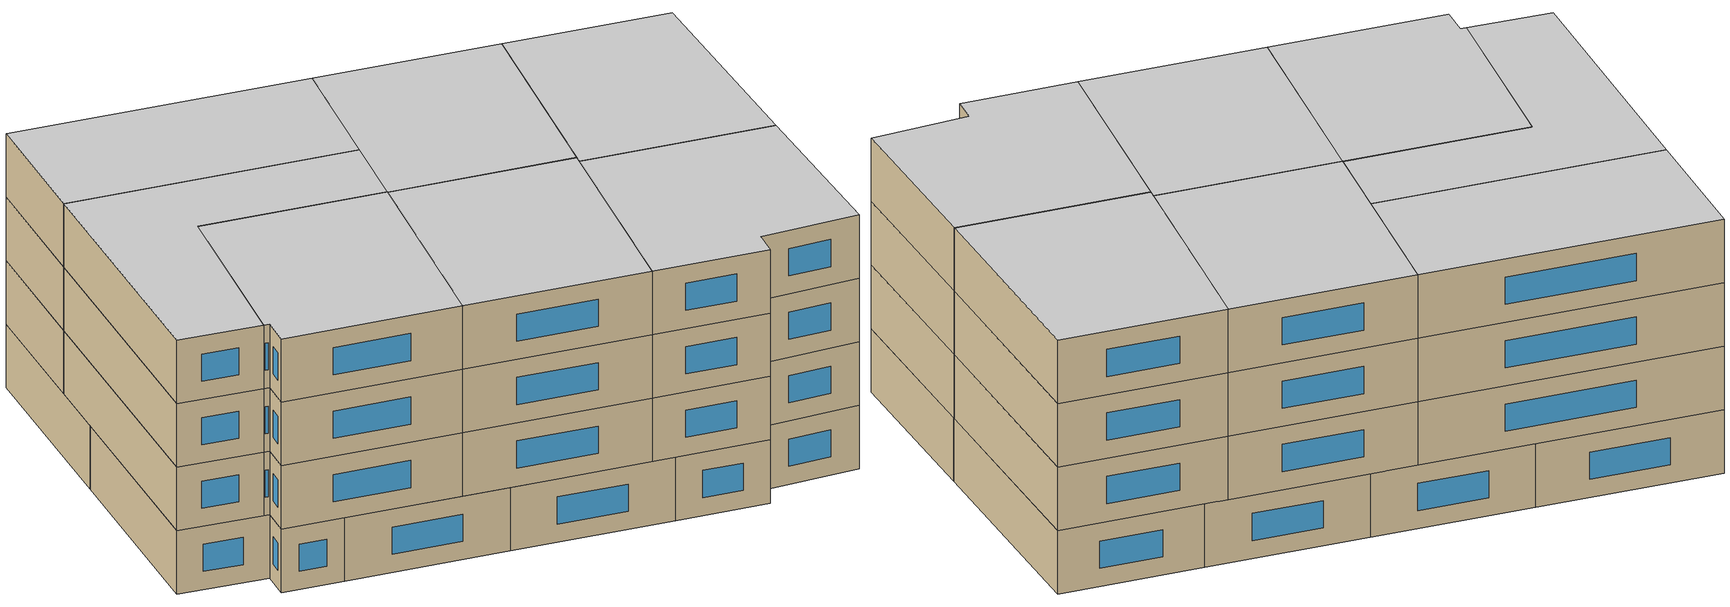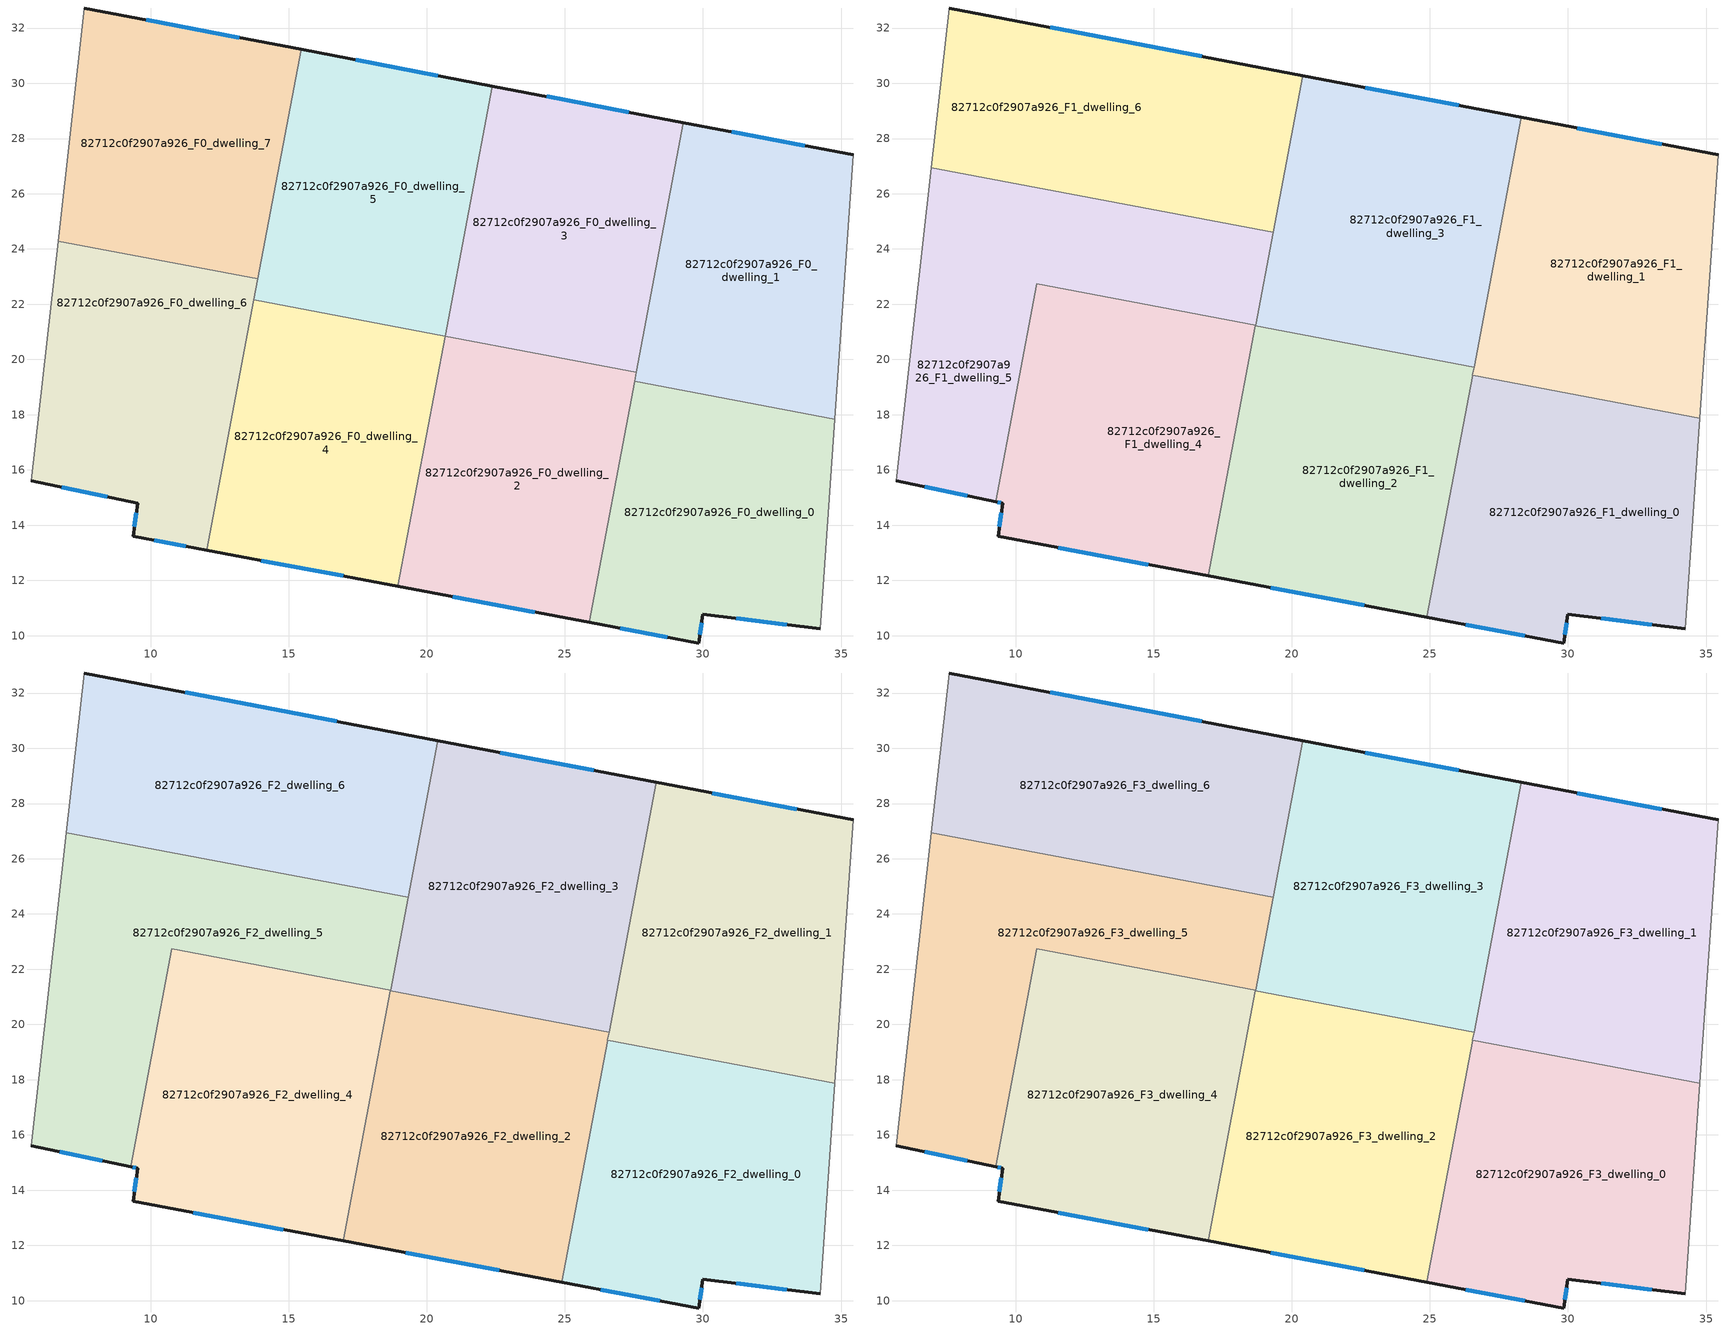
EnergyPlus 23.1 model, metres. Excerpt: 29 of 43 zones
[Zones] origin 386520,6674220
82712c0f2907a926_F0_dwelling_0
 floor ground (EU_floor_Construction): 34.78,17.83 34.25,10.25 29.99,10.77 29.84,9.73 25.88,10.48 27.53,19.2 z0
 wall outside (EU_wall_Construction): 25.88,10.48 29.84,9.73 29.99,10.77 34.25,10.25 z0:3
 wall to 82712c0f2907a926_F0_dwelling_1 (EU_wall_Construction): 34.78,17.83 27.53,19.2 z0:3
 wall adiabatic (EU_wall_Construction): 34.25,10.25 34.78,17.83 z0:3
 wall to 82712c0f2907a926_F0_dwelling_2 (EU_wall_Construction): 27.53,19.2 25.88,10.48 z0:3
 window (EU_Window_Construction): 29.89,10.03 29.95,10.47 / 27.01,10.27 28.71,9.95 / 31.21,10.62 33.04,10.4 z0.86:2.14
82712c0f2907a926_F0_dwelling_1
 floor ground (EU_floor_Construction): 35.44,27.4 34.78,17.83 27.53,19.2 29.29,28.58 z0
 wall outside (EU_wall_Construction): 35.44,27.4 29.29,28.58 z0:3
 wall adiabatic (EU_wall_Construction): 34.78,17.83 35.44,27.4 z0:3
 wall to 82712c0f2907a926_F0_dwelling_3 (EU_wall_Construction): 29.29,28.58 27.59,19.53 z0:3
 wall to 82712c0f2907a926_F0_dwelling_2 (EU_wall_Construction): 27.59,19.53 27.53,19.2 z0:3
 window (EU_Window_Construction): 33.68,27.74 31.05,28.24 z0.86:2.14
 ceiling adiabatic (EU_roof_Construction): 34.78,17.88 35.44,27.4 29.29,28.58 27.54,19.24 z3
82712c0f2907a926_F0_dwelling_2
 floor ground (EU_floor_Construction): 27.59,19.53 25.88,10.48 18.95,11.79 20.66,20.84 z0
 wall outside (EU_wall_Construction): 18.95,11.79 25.88,10.48 z0:3
 wall to 82712c0f2907a926_F0_dwelling_3 (EU_wall_Construction): 27.59,19.53 20.66,20.84 z0:3
 wall to 82712c0f2907a926_F0_dwelling_4 (EU_wall_Construction): 20.66,20.84 18.95,11.79 z0:3
 window (EU_Window_Construction): 20.93,11.41 23.9,10.85 z0.86:2.14
 ceiling adiabatic (EU_roof_Construction): 24.89,10.67 26.6,19.72 20.66,20.84 18.95,11.79 z3
82712c0f2907a926_F0_dwelling_3
 floor ground (EU_floor_Construction): 29.29,28.58 27.59,19.53 20.66,20.84 22.37,29.9 z0
 wall outside (EU_wall_Construction): 29.29,28.58 22.37,29.9 z0:3
 wall to 82712c0f2907a926_F0_dwelling_5 (EU_wall_Construction): 22.37,29.9 20.66,20.85 z0:3
 window (EU_Window_Construction): 27.32,28.96 24.35,29.52 z0.86:2.14
82712c0f2907a926_F0_dwelling_4
 floor ground (EU_floor_Construction): 20.66,20.85 18.95,11.79 12.03,13.09 13.74,22.15 z0
 wall outside (EU_wall_Construction): 12.03,13.09 18.95,11.79 z0:3
 wall to 82712c0f2907a926_F0_dwelling_5 (EU_wall_Construction): 20.66,20.85 13.74,22.15 z0:3
 wall to 82712c0f2907a926_F0_dwelling_6 (EU_wall_Construction): 13.74,22.15 12.03,13.09 z0:3
 window (EU_Window_Construction): 14.01,12.72 16.98,12.16 z0.86:2.14
82712c0f2907a926_F0_dwelling_5
 floor ground (EU_floor_Construction): 22.37,29.9 20.66,20.85 13.74,22.15 15.45,31.22 z0
 wall outside (EU_wall_Construction): 22.37,29.9 15.45,31.22 z0:3
 wall to 82712c0f2907a926_F0_dwelling_7 (EU_wall_Construction): 15.45,31.22 13.89,22.92 z0:3
 wall to 82712c0f2907a926_F0_dwelling_6 (EU_wall_Construction): 13.89,22.92 13.74,22.15 z0:3
 window (EU_Window_Construction): 20.39,30.28 17.43,30.85 z0.86:2.14
82712c0f2907a926_F0_dwelling_6
 floor ground (EU_floor_Construction): 13.89,22.92 12.03,13.09 9.37,13.59 9.53,14.8 5.69,15.6 6.65,24.29 z0
 wall outside (EU_wall_Construction): 5.69,15.6 9.53,14.8 9.37,13.59 12.03,13.09 z0:3
 wall adiabatic (EU_wall_Construction): 6.65,24.29 5.69,15.6 z0:3
 wall to 82712c0f2907a926_F0_dwelling_7 (EU_wall_Construction): 13.89,22.92 6.65,24.29 z0:3
 window (EU_Window_Construction): 9.49,14.45 9.42,13.94 / 6.79,15.37 8.44,15.03 / 10.13,13.45 11.27,13.24 z0.86:2.14
82712c0f2907a926_F0_dwelling_7
 floor ground (EU_floor_Construction): 15.45,31.22 13.89,22.92 6.65,24.29 7.59,32.73 z0
 wall outside (EU_wall_Construction): 15.45,31.22 7.59,32.73 z0:3
 wall adiabatic (EU_wall_Construction): 7.59,32.73 6.65,24.29 z0:3
 window (EU_Window_Construction): 13.21,31.65 9.84,32.3 z0.86:2.14
 ceiling adiabatic (EU_roof_Construction): 14.38,25.53 15.45,31.22 7.59,32.73 6.95,26.93 z3
82712c0f2907a926_F1_dwelling_0
 floor to 82712c0f2907a926_F0_dwelling_0 (EU_floor_Construction): 34.78,17.83 34.25,10.25 29.99,10.77 29.84,9.73 25.88,10.48 27.53,19.2 z3
 floor to 82712c0f2907a926_F0_dwelling_2 (EU_floor_Construction): 27.53,19.24 25.88,10.48 24.89,10.67 26.54,19.43 z3
 floor to 82712c0f2907a926_F0_dwelling_1 (EU_floor_Construction): 34.78,17.88 34.78,17.83 27.53,19.2 27.54,19.24 z3
 wall outside (EU_wall_Construction): 24.89,10.67 29.84,9.73 29.99,10.77 34.25,10.25 z3:6
 wall to 82712c0f2907a926_F1_dwelling_1 (EU_wall_Construction): 34.78,17.88 26.54,19.43 z3:6
 wall adiabatic (EU_wall_Construction): 34.25,10.25 34.78,17.88 z3:6
 wall to 82712c0f2907a926_F1_dwelling_2 (EU_wall_Construction): 26.54,19.43 24.89,10.67 z3:6
 window (EU_Window_Construction): 29.89,10.03 29.95,10.47 / 26.31,10.4 28.43,10 / 31.21,10.62 33.04,10.4 z3.86:5.14
82712c0f2907a926_F1_dwelling_1
 floor to 82712c0f2907a926_F0_dwelling_3 (EU_floor_Construction): 29.29,28.58 27.59,19.53 26.6,19.72 28.31,28.77 z3
 floor to 82712c0f2907a926_F0_dwelling_2 (EU_floor_Construction): 27.59,19.53 27.53,19.24 26.54,19.43 26.6,19.72 z3
 floor adiabatic (EU_floor_Construction): 35.44,27.4 34.78,17.88 27.53,19.24 29.29,28.58 z3
 wall outside (EU_wall_Construction): 35.44,27.4 28.31,28.77 z3:6
 wall adiabatic (EU_wall_Construction): 34.78,17.88 35.44,27.4 z3:6
 wall to 82712c0f2907a926_F1_dwelling_3 (EU_wall_Construction): 28.31,28.77 26.6,19.72 z3:6
 wall to 82712c0f2907a926_F1_dwelling_2 (EU_wall_Construction): 26.6,19.72 26.54,19.43 z3:6
 window (EU_Window_Construction): 33.4,27.79 30.34,28.38 z3.86:5.14
82712c0f2907a926_F1_dwelling_2
 floor to 82712c0f2907a926_F0_dwelling_4 (EU_floor_Construction): 20.66,20.84 18.95,11.79 16.98,12.16 18.68,21.21 z3
 floor adiabatic (EU_floor_Construction): 26.6,19.72 24.89,10.67 18.95,11.79 20.66,20.84 z3
 wall outside (EU_wall_Construction): 16.97,12.16 24.89,10.67 z3:6
 wall to 82712c0f2907a926_F1_dwelling_3 (EU_wall_Construction): 26.6,19.72 18.68,21.21 z3:6
 wall to 82712c0f2907a926_F1_dwelling_4 (EU_wall_Construction): 18.68,21.21 16.97,12.16 z3:6
 window (EU_Window_Construction): 19.24,11.73 22.63,11.09 z3.86:5.14
82712c0f2907a926_F1_dwelling_3
 floor to 82712c0f2907a926_F0_dwelling_3 (EU_floor_Construction): 28.31,28.77 26.6,19.72 20.66,20.84 22.37,29.9 z3
 floor to 82712c0f2907a926_F0_dwelling_5 (EU_floor_Construction): 22.37,29.9 20.66,20.85 18.68,21.22 20.39,30.28 z3
 wall outside (EU_wall_Construction): 28.31,28.77 20.39,30.28 z3:6
 wall to 82712c0f2907a926_F1_dwelling_6 (EU_wall_Construction): 20.39,30.28 19.32,24.6 z3:6
 wall to 82712c0f2907a926_F1_dwelling_5 (EU_wall_Construction): 19.32,24.6 18.69,21.25 z3:6
 wall to 82712c0f2907a926_F1_dwelling_4 (EU_wall_Construction): 18.69,21.25 18.68,21.21 z3:6
 window (EU_Window_Construction): 26.04,29.2 22.65,29.85 z3.86:5.14
82712c0f2907a926_F1_dwelling_4
 floor to 82712c0f2907a926_F0_dwelling_4 (EU_floor_Construction): 18.68,21.22 16.98,12.16 12.03,13.09 13.74,22.15 z3
 floor to 82712c0f2907a926_F0_dwelling_6 (EU_floor_Construction): 13.75,22.18 12.03,13.09 9.37,13.59 9.53,14.8 9.27,14.85 10.76,22.74 z3
 floor to 82712c0f2907a926_F0_dwelling_5 (EU_floor_Construction): 18.69,21.25 18.68,21.22 13.74,22.15 13.75,22.18 z3
 wall outside (EU_wall_Construction): 9.27,14.85 9.53,14.8 9.37,13.59 16.97,12.16 z3:6
 wall to 82712c0f2907a926_F1_dwelling_5 (EU_wall_Construction): 18.69,21.25 10.76,22.74 9.27,14.85 z3:6
 window (EU_Window_Construction): 11.54,13.18 14.8,12.57 / 9.49,14.45 9.42,13.94 / 9.35,14.84 9.46,14.81 z3.86:5.14
82712c0f2907a926_F1_dwelling_5
 floor to 82712c0f2907a926_F0_dwelling_6 (EU_floor_Construction): 13.89,22.92 13.75,22.18 10.76,22.74 9.27,14.85 5.69,15.6 6.65,24.29 z3
 floor to 82712c0f2907a926_F0_dwelling_5 (EU_floor_Construction): 19.32,24.6 18.69,21.25 13.75,22.18 14.38,25.53 z3
 floor to 82712c0f2907a926_F0_dwelling_7 (EU_floor_Construction): 14.38,25.53 13.89,22.92 6.65,24.29 6.95,26.93 z3
 wall outside (EU_wall_Construction): 5.69,15.6 9.27,14.85 z3:6
 wall adiabatic (EU_wall_Construction): 6.95,26.93 5.69,15.6 z3:6
 wall to 82712c0f2907a926_F1_dwelling_6 (EU_wall_Construction): 19.32,24.6 6.95,26.93 z3:6
 window (EU_Window_Construction): 6.71,15.39 8.25,15.07 z3.86:5.14
82712c0f2907a926_F1_dwelling_6
 floor to 82712c0f2907a926_F0_dwelling_5 (EU_floor_Construction): 20.39,30.28 19.32,24.6 14.38,25.53 15.45,31.22 z3
 floor adiabatic (EU_floor_Construction): 15.45,31.22 14.38,25.53 6.95,26.93 7.59,32.73 z3
 wall outside (EU_wall_Construction): 20.39,30.28 7.59,32.73 z3:6
 wall adiabatic (EU_wall_Construction): 7.59,32.73 6.95,26.93 z3:6
 window (EU_Window_Construction): 16.73,30.98 11.25,32.03 z3.86:5.14
82712c0f2907a926_F2_dwelling_0
 floor to 82712c0f2907a926_F1_dwelling_0 (EU_floor_Construction): 34.78,17.88 34.25,10.25 29.99,10.77 29.84,9.73 24.89,10.67 26.54,19.43 z6
 wall outside (EU_wall_Construction): 24.89,10.67 29.84,9.73 29.99,10.77 34.25,10.25 z6:9
 wall to 82712c0f2907a926_F2_dwelling_1 (EU_wall_Construction): 34.78,17.88 26.54,19.43 z6:9
 wall adiabatic (EU_wall_Construction): 34.25,10.25 34.78,17.88 z6:9
 wall to 82712c0f2907a926_F2_dwelling_2 (EU_wall_Construction): 26.54,19.43 24.89,10.67 z6:9
 window (EU_Window_Construction): 29.89,10.03 29.95,10.47 / 26.31,10.4 28.43,10 / 31.21,10.62 33.04,10.4 z6.86:8.14
82712c0f2907a926_F2_dwelling_1
 floor to 82712c0f2907a926_F1_dwelling_1 (EU_floor_Construction): 35.44,27.4 34.78,17.88 26.54,19.43 28.31,28.77 z6
 wall outside (EU_wall_Construction): 35.44,27.4 28.31,28.77 z6:9
 wall adiabatic (EU_wall_Construction): 34.78,17.88 35.44,27.4 z6:9
 wall to 82712c0f2907a926_F2_dwelling_3 (EU_wall_Construction): 28.31,28.77 26.6,19.72 z6:9
 wall to 82712c0f2907a926_F2_dwelling_2 (EU_wall_Construction): 26.6,19.72 26.54,19.43 z6:9
 window (EU_Window_Construction): 33.4,27.79 30.34,28.38 z6.86:8.14
82712c0f2907a926_F2_dwelling_2
 floor to 82712c0f2907a926_F1_dwelling_2 (EU_floor_Construction): 26.6,19.72 24.89,10.67 16.97,12.16 18.68,21.21 z6
 wall outside (EU_wall_Construction): 16.97,12.16 24.89,10.67 z6:9
 wall to 82712c0f2907a926_F2_dwelling_3 (EU_wall_Construction): 26.6,19.72 18.68,21.21 z6:9
 wall to 82712c0f2907a926_F2_dwelling_4 (EU_wall_Construction): 18.68,21.21 16.97,12.16 z6:9
 window (EU_Window_Construction): 19.24,11.73 22.63,11.09 z6.86:8.14
82712c0f2907a926_F2_dwelling_3
 floor to 82712c0f2907a926_F1_dwelling_3 (EU_floor_Construction): 28.31,28.77 26.6,19.72 18.68,21.21 20.39,30.28 z6
 wall outside (EU_wall_Construction): 28.31,28.77 20.39,30.28 z6:9
 wall to 82712c0f2907a926_F2_dwelling_6 (EU_wall_Construction): 20.39,30.28 19.32,24.6 z6:9
 wall to 82712c0f2907a926_F2_dwelling_5 (EU_wall_Construction): 19.32,24.6 18.69,21.25 z6:9
 wall to 82712c0f2907a926_F2_dwelling_4 (EU_wall_Construction): 18.69,21.25 18.68,21.21 z6:9
 window (EU_Window_Construction): 26.04,29.2 22.65,29.85 z6.86:8.14
82712c0f2907a926_F2_dwelling_4
 floor to 82712c0f2907a926_F1_dwelling_4 (EU_floor_Construction): 18.69,21.25 16.97,12.16 9.37,13.59 9.53,14.8 9.27,14.85 10.76,22.74 z6
 wall outside (EU_wall_Construction): 9.27,14.85 9.53,14.8 9.37,13.59 16.97,12.16 z6:9
 wall to 82712c0f2907a926_F2_dwelling_5 (EU_wall_Construction): 18.69,21.25 10.76,22.74 9.27,14.85 z6:9
 window (EU_Window_Construction): 11.54,13.18 14.8,12.57 / 9.49,14.45 9.42,13.94 / 9.35,14.84 9.46,14.81 z6.86:8.14
82712c0f2907a926_F2_dwelling_5
 floor to 82712c0f2907a926_F1_dwelling_5 (EU_floor_Construction): 19.32,24.6 18.69,21.25 10.76,22.74 9.27,14.85 5.69,15.6 6.95,26.93 z6
 wall outside (EU_wall_Construction): 5.69,15.6 9.27,14.85 z6:9
 wall adiabatic (EU_wall_Construction): 6.95,26.93 5.69,15.6 z6:9
 wall to 82712c0f2907a926_F2_dwelling_6 (EU_wall_Construction): 19.32,24.6 6.95,26.93 z6:9
 window (EU_Window_Construction): 6.71,15.39 8.25,15.07 z6.86:8.14
82712c0f2907a926_F2_dwelling_6
 floor to 82712c0f2907a926_F1_dwelling_6 (EU_floor_Construction): 20.39,30.28 19.32,24.6 6.95,26.93 7.59,32.73 z6
 wall outside (EU_wall_Construction): 20.39,30.28 7.59,32.73 z6:9
 wall adiabatic (EU_wall_Construction): 7.59,32.73 6.95,26.93 z6:9
 window (EU_Window_Construction): 16.73,30.98 11.25,32.03 z6.86:8.14
82712c0f2907a926_F3_dwelling_0
 floor to 82712c0f2907a926_F2_dwelling_0 (EU_floor_Construction): 34.78,17.88 34.25,10.25 29.99,10.77 29.84,9.73 24.89,10.67 26.54,19.43 z9
 wall outside (EU_wall_Construction): 24.89,10.67 29.84,9.73 29.99,10.77 34.25,10.25 z9:12
 wall to 82712c0f2907a926_F3_dwelling_1 (EU_wall_Construction): 34.78,17.88 26.54,19.43 z9:12
 wall adiabatic (EU_wall_Construction): 34.25,10.25 34.78,17.88 z9:12
 wall to 82712c0f2907a926_F3_dwelling_2 (EU_wall_Construction): 26.54,19.43 24.89,10.67 z9:12
 window (EU_Window_Construction): 29.89,10.03 29.95,10.47 / 26.31,10.4 28.43,10 / 31.21,10.62 33.04,10.4 z9.86:11.14
 ceiling to 82712c0f2907a926_F4_dwelling_0 (EU_floor_Construction): 34.25,10.25 34.78,17.88 26.54,19.43 24.89,10.67 29.84,9.73 29.99,10.77 z12
82712c0f2907a926_F3_dwelling_1
 floor to 82712c0f2907a926_F2_dwelling_1 (EU_floor_Construction): 35.44,27.4 34.78,17.88 26.54,19.43 28.31,28.77 z9
 wall outside (EU_wall_Construction): 35.44,27.4 28.31,28.77 z9:12
 wall adiabatic (EU_wall_Construction): 34.78,17.88 35.44,27.4 z9:12
 wall to 82712c0f2907a926_F3_dwelling_3 (EU_wall_Construction): 28.31,28.77 26.6,19.72 z9:12
 wall to 82712c0f2907a926_F3_dwelling_2 (EU_wall_Construction): 26.6,19.72 26.54,19.43 z9:12
 window (EU_Window_Construction): 33.4,27.79 30.34,28.38 z9.86:11.14
 ceiling to 82712c0f2907a926_F4_dwelling_1 (EU_floor_Construction): 34.78,17.88 35.44,27.4 28.31,28.77 26.54,19.43 z12
82712c0f2907a926_F3_dwelling_2
 floor to 82712c0f2907a926_F2_dwelling_2 (EU_floor_Construction): 26.6,19.72 24.89,10.67 16.97,12.16 18.68,21.21 z9
 wall outside (EU_wall_Construction): 16.97,12.16 24.89,10.67 z9:12
 wall to 82712c0f2907a926_F3_dwelling_3 (EU_wall_Construction): 26.6,19.72 18.68,21.21 z9:12
 wall to 82712c0f2907a926_F3_dwelling_4 (EU_wall_Construction): 18.68,21.21 16.97,12.16 z9:12
 window (EU_Window_Construction): 19.24,11.73 22.63,11.09 z9.86:11.14
 ceiling to 82712c0f2907a926_F4_dwelling_2 (EU_floor_Construction): 24.89,10.67 26.6,19.72 18.68,21.21 16.97,12.16 z12
82712c0f2907a926_F3_dwelling_3
 floor to 82712c0f2907a926_F2_dwelling_3 (EU_floor_Construction): 28.31,28.77 26.6,19.72 18.68,21.21 20.39,30.28 z9
 wall outside (EU_wall_Construction): 28.31,28.77 20.39,30.28 z9:12
 wall to 82712c0f2907a926_F3_dwelling_6 (EU_wall_Construction): 20.39,30.28 19.32,24.6 z9:12
 wall to 82712c0f2907a926_F3_dwelling_5 (EU_wall_Construction): 19.32,24.6 18.69,21.25 z9:12
 wall to 82712c0f2907a926_F3_dwelling_4 (EU_wall_Construction): 18.69,21.25 18.68,21.21 z9:12
 window (EU_Window_Construction): 26.04,29.2 22.65,29.85 z9.86:11.14
 ceiling to 82712c0f2907a926_F4_dwelling_3 (EU_floor_Construction): 26.6,19.72 28.31,28.77 20.39,30.28 18.68,21.21 z12
82712c0f2907a926_F3_dwelling_4
 floor to 82712c0f2907a926_F2_dwelling_4 (EU_floor_Construction): 18.69,21.25 16.97,12.16 9.37,13.59 9.53,14.8 9.27,14.85 10.76,22.74 z9
 wall outside (EU_wall_Construction): 9.27,14.85 9.53,14.8 9.37,13.59 16.97,12.16 z9:12
 wall to 82712c0f2907a926_F3_dwelling_5 (EU_wall_Construction): 18.69,21.25 10.76,22.74 9.27,14.85 z9:12
 window (EU_Window_Construction): 11.54,13.18 14.8,12.57 / 9.49,14.45 9.42,13.94 / 9.35,14.84 9.46,14.81 z9.86:11.14
 ceiling to 82712c0f2907a926_F4_dwelling_4 (EU_floor_Construction): 16.97,12.16 18.69,21.25 10.76,22.74 9.27,14.85 9.53,14.8 9.37,13.59 z12
82712c0f2907a926_F3_dwelling_5
 floor to 82712c0f2907a926_F2_dwelling_5 (EU_floor_Construction): 19.32,24.6 18.69,21.25 10.76,22.74 9.27,14.85 5.69,15.6 6.95,26.93 z9
 wall outside (EU_wall_Construction): 5.69,15.6 9.27,14.85 z9:12
 wall adiabatic (EU_wall_Construction): 6.95,26.93 5.69,15.6 z9:12
 wall to 82712c0f2907a926_F3_dwelling_6 (EU_wall_Construction): 19.32,24.6 6.95,26.93 z9:12
 window (EU_Window_Construction): 6.71,15.39 8.25,15.07 z9.86:11.14
 ceiling to 82712c0f2907a926_F4_dwelling_5 (EU_floor_Construction): 18.69,21.25 19.32,24.6 6.95,26.93 5.69,15.6 9.27,14.85 10.76,22.74 z12
82712c0f2907a926_F3_dwelling_6
 floor to 82712c0f2907a926_F2_dwelling_6 (EU_floor_Construction): 20.39,30.28 19.32,24.6 6.95,26.93 7.59,32.73 z9
 wall outside (EU_wall_Construction): 20.39,30.28 7.59,32.73 z9:12
 wall adiabatic (EU_wall_Construction): 7.59,32.73 6.95,26.93 z9:12
 window (EU_Window_Construction): 16.73,30.98 11.25,32.03 z9.86:11.14
 ceiling to 82712c0f2907a926_F4_dwelling_6 (EU_floor_Construction): 19.32,24.6 20.39,30.28 7.59,32.73 6.95,26.93 z12
[Building]
EU S2 Campaign: North Axis=0; Terrain=City; Solar Distribution=FullExterior
[Site:Location]
Helsinki-Vantaa.AP: Latitude=60.317; Longitude=24.963; Time Zone=2; Elevation=54.6
[SizingPeriod:WeatherFileDays]
AnnualSizingPeriod: Begin Month=1; Begin Day of Month=1; End Month=12; End Day of Month=31; Day of Week for Start Day=Monday; Use Weather File Daylight Saving Period=No; Use Weather File Rain and Snow Indicators=No
[MATERIAL]
EU_InternalMass_Material: Roughness=MediumRough; Thickness=0.1; Conductivity=1; Density=1800; Specific Heat=900; Thermal Absorptance=0.9; Solar Absorptance=0.7; Visible Absorptance=0.7
[MATERIAL:NOMASS] Roughness=MediumRough; Thermal Absorptance=0.9; Solar Absorptance=0.7; Visible Absorptance=0.7
Name | Thermal Resistance
EU_wall_NoMass | 1.10183
EU_roof_NoMass; EU_floor_NoMass | 1.70606
[WINDOWMATERIAL:SIMPLEGLAZINGSYSTEM]
EU_Window_SimpleGlazing: UFactor=3.11035; Solar Heat Gain Coefficient=0.8; Visible Transmittance=0.8
[CONSTRUCTION]
EU_wall_Construction: EU_wall_NoMass
EU_roof_Construction: EU_roof_NoMass
EU_floor_Construction: EU_floor_NoMass
EU_Window_Construction: EU_Window_SimpleGlazing
EU_InternalMass_Construction: EU_InternalMass_Material
[ZONE] Type=1; Multiplier=1; Ceiling Height=autocalculate; Floor Area=autocalculate; Part of Total Floor Area=Yes
Name | Volume
82712c0f2907a926_F0_dwelling_0 | 194.845
82712c0f2907a926_F1_dwelling_0; 82712c0f2907a926_F2_dwelling_0; 82712c0f2907a926_F3_dwelling_0 | 222.68
82712c0f2907a926_F0_dwelling_1 | 194.866
82712c0f2907a926_F1_dwelling_1; 82712c0f2907a926_F2_dwelling_1; 82712c0f2907a926_F3_dwelling_1 | 222.704
82712c0f2907a926_F0_dwelling_2 | 194.878
82712c0f2907a926_F1_dwelling_2; 82712c0f2907a926_F2_dwelling_2; 82712c0f2907a926_F3_dwelling_2 | 222.727
82712c0f2907a926_F0_dwelling_3 | 194.865
82712c0f2907a926_F1_dwelling_3; 82712c0f2907a926_F2_dwelling_3; 82712c0f2907a926_F3_dwelling_3; 82712c0f2907a926_F1_dwelling_5; 82712c0f2907a926_F2_dwelling_5; 82712c0f2907a926_F3_dwelling_5 | 222.71
82712c0f2907a926_F0_dwelling_4 | 194.864
82712c0f2907a926_F1_dwelling_4; 82712c0f2907a926_F2_dwelling_4; 82712c0f2907a926_F3_dwelling_4 | 222.678
82712c0f2907a926_F0_dwelling_5 | 194.867
82712c0f2907a926_F0_dwelling_6 | 194.857
82712c0f2907a926_F1_dwelling_6; 82712c0f2907a926_F2_dwelling_6; 82712c0f2907a926_F3_dwelling_6 | 222.694
82712c0f2907a926_F0_dwelling_7 | 194.862
[INTERNALMASS] Construction=EU_InternalMass_Construction
Name | Zone or ZoneList | Surface Area
82712c0f2907a926_F0_dwelling_0_EU_InternalMass | 82712c0f2907a926_F0_dwelling_0 | 64.9497
82712c0f2907a926_F0_dwelling_1_EU_InternalMass | 82712c0f2907a926_F0_dwelling_1 | 64.9536
82712c0f2907a926_F0_dwelling_2_EU_InternalMass | 82712c0f2907a926_F0_dwelling_2 | 64.9579
82712c0f2907a926_F0_dwelling_3_EU_InternalMass | 82712c0f2907a926_F0_dwelling_3 | 64.9562
82712c0f2907a926_F0_dwelling_4_EU_InternalMass | 82712c0f2907a926_F0_dwelling_4 | 64.9537
82712c0f2907a926_F0_dwelling_5_EU_InternalMass | 82712c0f2907a926_F0_dwelling_5 | 64.9573
82712c0f2907a926_F0_dwelling_6_EU_InternalMass | 82712c0f2907a926_F0_dwelling_6 | 64.9532
82712c0f2907a926_F0_dwelling_7_EU_InternalMass | 82712c0f2907a926_F0_dwelling_7 | 64.9541
82712c0f2907a926_F1_dwelling_0_EU_InternalMass | 82712c0f2907a926_F1_dwelling_0 | 74.2267
82712c0f2907a926_F1_dwelling_1_EU_InternalMass | 82712c0f2907a926_F1_dwelling_1 | 74.2341
82712c0f2907a926_F1_dwelling_2_EU_InternalMass | 82712c0f2907a926_F1_dwelling_2 | 74.241
82712c0f2907a926_F1_dwelling_3_EU_InternalMass | 82712c0f2907a926_F1_dwelling_3 | 74.2357
82712c0f2907a926_F1_dwelling_4_EU_InternalMass | 82712c0f2907a926_F1_dwelling_4 | 74.2246
82712c0f2907a926_F1_dwelling_5_EU_InternalMass | 82712c0f2907a926_F1_dwelling_5 | 74.2367
82712c0f2907a926_F1_dwelling_6_EU_InternalMass | 82712c0f2907a926_F1_dwelling_6 | 74.2339
82712c0f2907a926_F2_dwelling_0_EU_InternalMass | 82712c0f2907a926_F2_dwelling_0 | 74.2267
82712c0f2907a926_F2_dwelling_1_EU_InternalMass | 82712c0f2907a926_F2_dwelling_1 | 74.2341
82712c0f2907a926_F2_dwelling_2_EU_InternalMass | 82712c0f2907a926_F2_dwelling_2 | 74.241
82712c0f2907a926_F2_dwelling_3_EU_InternalMass | 82712c0f2907a926_F2_dwelling_3 | 74.2357
82712c0f2907a926_F2_dwelling_4_EU_InternalMass | 82712c0f2907a926_F2_dwelling_4 | 74.2246
82712c0f2907a926_F2_dwelling_5_EU_InternalMass | 82712c0f2907a926_F2_dwelling_5 | 74.2367
82712c0f2907a926_F2_dwelling_6_EU_InternalMass | 82712c0f2907a926_F2_dwelling_6 | 74.2339
82712c0f2907a926_F3_dwelling_0_EU_InternalMass | 82712c0f2907a926_F3_dwelling_0 | 74.2267
82712c0f2907a926_F3_dwelling_1_EU_InternalMass | 82712c0f2907a926_F3_dwelling_1 | 74.2341
82712c0f2907a926_F3_dwelling_2_EU_InternalMass | 82712c0f2907a926_F3_dwelling_2 | 74.241
82712c0f2907a926_F3_dwelling_3_EU_InternalMass | 82712c0f2907a926_F3_dwelling_3 | 74.2357
82712c0f2907a926_F3_dwelling_4_EU_InternalMass | 82712c0f2907a926_F3_dwelling_4 | 74.2246
82712c0f2907a926_F3_dwelling_5_EU_InternalMass | 82712c0f2907a926_F3_dwelling_5 | 74.2367
82712c0f2907a926_F3_dwelling_6_EU_InternalMass | 82712c0f2907a926_F3_dwelling_6 | 74.2339
[OTHEREQUIPMENT] Fuel Type=Electricity; Design Level Calculation Method=Watts/Area; Power per Zone Floor Area=1; Fraction Latent=0; Fraction Radiant=0; Fraction Lost=0; Carbon Dioxide Generation Rate=0; EndUse Subcategory=EU_Step8_InternalGains
Name | Zone or ZoneList or Space or SpaceList | Schedule
EU_Step8_InternalGain_82712c0f2907a926_F0_dwelling_0_f000 | 82712c0f2907a926_F0_dwelling_0 | EU_Step8_GainSchedule_82712c0f2907a926_F0_dwelling_0_f000
EU_Step8_InternalGain_82712c0f2907a926_F0_dwelling_1_f000 | 82712c0f2907a926_F0_dwelling_1 | EU_Step8_GainSchedule_82712c0f2907a926_F0_dwelling_1_f000
EU_Step8_InternalGain_82712c0f2907a926_F0_dwelling_2_f000 | 82712c0f2907a926_F0_dwelling_2 | EU_Step8_GainSchedule_82712c0f2907a926_F0_dwelling_2_f000
EU_Step8_InternalGain_82712c0f2907a926_F0_dwelling_3_f000 | 82712c0f2907a926_F0_dwelling_3 | EU_Step8_GainSchedule_82712c0f2907a926_F0_dwelling_3_f000
EU_Step8_InternalGain_82712c0f2907a926_F0_dwelling_4_f000 | 82712c0f2907a926_F0_dwelling_4 | EU_Step8_GainSchedule_82712c0f2907a926_F0_dwelling_4_f000
EU_Step8_InternalGain_82712c0f2907a926_F0_dwelling_5_f000 | 82712c0f2907a926_F0_dwelling_5 | EU_Step8_GainSchedule_82712c0f2907a926_F0_dwelling_5_f000
EU_Step8_InternalGain_82712c0f2907a926_F0_dwelling_6_f000 | 82712c0f2907a926_F0_dwelling_6 | EU_Step8_GainSchedule_82712c0f2907a926_F0_dwelling_6_f000
EU_Step8_InternalGain_82712c0f2907a926_F0_dwelling_7_f000 | 82712c0f2907a926_F0_dwelling_7 | EU_Step8_GainSchedule_82712c0f2907a926_F0_dwelling_7_f000
EU_Step8_InternalGain_82712c0f2907a926_F1_dwelling_0_f000 | 82712c0f2907a926_F1_dwelling_0 | EU_Step8_GainSchedule_82712c0f2907a926_F1_dwelling_0_f000
EU_Step8_InternalGain_82712c0f2907a926_F1_dwelling_1_f000 | 82712c0f2907a926_F1_dwelling_1 | EU_Step8_GainSchedule_82712c0f2907a926_F1_dwelling_1_f000
EU_Step8_InternalGain_82712c0f2907a926_F1_dwelling_2_f000 | 82712c0f2907a926_F1_dwelling_2 | EU_Step8_GainSchedule_82712c0f2907a926_F1_dwelling_2_f000
EU_Step8_InternalGain_82712c0f2907a926_F1_dwelling_3_f000 | 82712c0f2907a926_F1_dwelling_3 | EU_Step8_GainSchedule_82712c0f2907a926_F1_dwelling_3_f000
EU_Step8_InternalGain_82712c0f2907a926_F1_dwelling_4_f000 | 82712c0f2907a926_F1_dwelling_4 | EU_Step8_GainSchedule_82712c0f2907a926_F1_dwelling_4_f000
EU_Step8_InternalGain_82712c0f2907a926_F1_dwelling_5_f000 | 82712c0f2907a926_F1_dwelling_5 | EU_Step8_GainSchedule_82712c0f2907a926_F1_dwelling_5_f000
EU_Step8_InternalGain_82712c0f2907a926_F1_dwelling_6_f000 | 82712c0f2907a926_F1_dwelling_6 | EU_Step8_GainSchedule_82712c0f2907a926_F1_dwelling_6_f000
EU_Step8_InternalGain_82712c0f2907a926_F2_dwelling_0_f000 | 82712c0f2907a926_F2_dwelling_0 | EU_Step8_GainSchedule_82712c0f2907a926_F2_dwelling_0_f000
EU_Step8_InternalGain_82712c0f2907a926_F2_dwelling_1_f000 | 82712c0f2907a926_F2_dwelling_1 | EU_Step8_GainSchedule_82712c0f2907a926_F2_dwelling_1_f000
EU_Step8_InternalGain_82712c0f2907a926_F2_dwelling_2_f000 | 82712c0f2907a926_F2_dwelling_2 | EU_Step8_GainSchedule_82712c0f2907a926_F2_dwelling_2_f000
EU_Step8_InternalGain_82712c0f2907a926_F2_dwelling_3_f000 | 82712c0f2907a926_F2_dwelling_3 | EU_Step8_GainSchedule_82712c0f2907a926_F2_dwelling_3_f000
EU_Step8_InternalGain_82712c0f2907a926_F2_dwelling_4_f000 | 82712c0f2907a926_F2_dwelling_4 | EU_Step8_GainSchedule_82712c0f2907a926_F2_dwelling_4_f000
EU_Step8_InternalGain_82712c0f2907a926_F2_dwelling_5_f000 | 82712c0f2907a926_F2_dwelling_5 | EU_Step8_GainSchedule_82712c0f2907a926_F2_dwelling_5_f000
EU_Step8_InternalGain_82712c0f2907a926_F2_dwelling_6_f000 | 82712c0f2907a926_F2_dwelling_6 | EU_Step8_GainSchedule_82712c0f2907a926_F2_dwelling_6_f000
EU_Step8_InternalGain_82712c0f2907a926_F3_dwelling_0_f000 | 82712c0f2907a926_F3_dwelling_0 | EU_Step8_GainSchedule_82712c0f2907a926_F3_dwelling_0_f000
EU_Step8_InternalGain_82712c0f2907a926_F3_dwelling_1_f000 | 82712c0f2907a926_F3_dwelling_1 | EU_Step8_GainSchedule_82712c0f2907a926_F3_dwelling_1_f000
EU_Step8_InternalGain_82712c0f2907a926_F3_dwelling_2_f000 | 82712c0f2907a926_F3_dwelling_2 | EU_Step8_GainSchedule_82712c0f2907a926_F3_dwelling_2_f000
EU_Step8_InternalGain_82712c0f2907a926_F3_dwelling_3_f000 | 82712c0f2907a926_F3_dwelling_3 | EU_Step8_GainSchedule_82712c0f2907a926_F3_dwelling_3_f000
EU_Step8_InternalGain_82712c0f2907a926_F3_dwelling_4_f000 | 82712c0f2907a926_F3_dwelling_4 | EU_Step8_GainSchedule_82712c0f2907a926_F3_dwelling_4_f000
EU_Step8_InternalGain_82712c0f2907a926_F3_dwelling_5_f000 | 82712c0f2907a926_F3_dwelling_5 | EU_Step8_GainSchedule_82712c0f2907a926_F3_dwelling_5_f000
EU_Step8_InternalGain_82712c0f2907a926_F3_dwelling_6_f000 | 82712c0f2907a926_F3_dwelling_6 | EU_Step8_GainSchedule_82712c0f2907a926_F3_dwelling_6_f000
[ZONEVENTILATION:DESIGNFLOWRATE] Schedule=EU_AlwaysOn; Design Flow Rate Calculation Method=AirChanges/Hour; Air Changes per Hour=0.756316; Ventilation Type=Natural; Fan Pressure Rise=0; Fan Total Efficiency=1; Constant Term Coefficient=1; Temperature Term Coefficient=0; Velocity Term Coefficient=0; Velocity Squared Term Coefficient=0; Minimum Indoor Temperature=-100; Maximum Indoor Temperature=100; Delta Temperature=-100; Minimum Outdoor Temperature=-100; Maximum Outdoor Temperature=100; Maximum Wind Speed=40
Name | Zone or ZoneList or Space or SpaceList
EU_ConstantAir_82712c0f2907a926_F0_dwelling_0 | 82712c0f2907a926_F0_dwelling_0
EU_ConstantAir_82712c0f2907a926_F0_dwelling_1 | 82712c0f2907a926_F0_dwelling_1
EU_ConstantAir_82712c0f2907a926_F0_dwelling_2 | 82712c0f2907a926_F0_dwelling_2
EU_ConstantAir_82712c0f2907a926_F0_dwelling_3 | 82712c0f2907a926_F0_dwelling_3
EU_ConstantAir_82712c0f2907a926_F0_dwelling_4 | 82712c0f2907a926_F0_dwelling_4
EU_ConstantAir_82712c0f2907a926_F0_dwelling_5 | 82712c0f2907a926_F0_dwelling_5
EU_ConstantAir_82712c0f2907a926_F0_dwelling_6 | 82712c0f2907a926_F0_dwelling_6
EU_ConstantAir_82712c0f2907a926_F0_dwelling_7 | 82712c0f2907a926_F0_dwelling_7
EU_ConstantAir_82712c0f2907a926_F1_dwelling_0 | 82712c0f2907a926_F1_dwelling_0
EU_ConstantAir_82712c0f2907a926_F1_dwelling_1 | 82712c0f2907a926_F1_dwelling_1
EU_ConstantAir_82712c0f2907a926_F1_dwelling_2 | 82712c0f2907a926_F1_dwelling_2
EU_ConstantAir_82712c0f2907a926_F1_dwelling_3 | 82712c0f2907a926_F1_dwelling_3
EU_ConstantAir_82712c0f2907a926_F1_dwelling_4 | 82712c0f2907a926_F1_dwelling_4
EU_ConstantAir_82712c0f2907a926_F1_dwelling_5 | 82712c0f2907a926_F1_dwelling_5
EU_ConstantAir_82712c0f2907a926_F1_dwelling_6 | 82712c0f2907a926_F1_dwelling_6
EU_ConstantAir_82712c0f2907a926_F2_dwelling_0 | 82712c0f2907a926_F2_dwelling_0
EU_ConstantAir_82712c0f2907a926_F2_dwelling_1 | 82712c0f2907a926_F2_dwelling_1
EU_ConstantAir_82712c0f2907a926_F2_dwelling_2 | 82712c0f2907a926_F2_dwelling_2
EU_ConstantAir_82712c0f2907a926_F2_dwelling_3 | 82712c0f2907a926_F2_dwelling_3
EU_ConstantAir_82712c0f2907a926_F2_dwelling_4 | 82712c0f2907a926_F2_dwelling_4
EU_ConstantAir_82712c0f2907a926_F2_dwelling_5 | 82712c0f2907a926_F2_dwelling_5
EU_ConstantAir_82712c0f2907a926_F2_dwelling_6 | 82712c0f2907a926_F2_dwelling_6
EU_ConstantAir_82712c0f2907a926_F3_dwelling_0 | 82712c0f2907a926_F3_dwelling_0
EU_ConstantAir_82712c0f2907a926_F3_dwelling_1 | 82712c0f2907a926_F3_dwelling_1
EU_ConstantAir_82712c0f2907a926_F3_dwelling_2 | 82712c0f2907a926_F3_dwelling_2
EU_ConstantAir_82712c0f2907a926_F3_dwelling_3 | 82712c0f2907a926_F3_dwelling_3
EU_ConstantAir_82712c0f2907a926_F3_dwelling_4 | 82712c0f2907a926_F3_dwelling_4
EU_ConstantAir_82712c0f2907a926_F3_dwelling_5 | 82712c0f2907a926_F3_dwelling_5
EU_ConstantAir_82712c0f2907a926_F3_dwelling_6 | 82712c0f2907a926_F3_dwelling_6
[HVACTEMPLATE:THERMOSTAT] Constant Heating Setpoint=20; Constant Cooling Setpoint=50
EU_HeatOnly_82712c0f2907a926_F0_dwelling_0; EU_HeatOnly_82712c0f2907a926_F0_dwelling_1; EU_HeatOnly_82712c0f2907a926_F0_dwelling_2; EU_HeatOnly_82712c0f2907a926_F0_dwelling_3; EU_HeatOnly_82712c0f2907a926_F0_dwelling_4; EU_HeatOnly_82712c0f2907a926_F0_dwelling_5; EU_HeatOnly_82712c0f2907a926_F0_dwelling_6; EU_HeatOnly_82712c0f2907a926_F0_dwelling_7; EU_HeatOnly_82712c0f2907a926_F1_dwelling_0; EU_HeatOnly_82712c0f2907a926_F1_dwelling_1; EU_HeatOnly_82712c0f2907a926_F1_dwelling_2; EU_HeatOnly_82712c0f2907a926_F1_dwelling_3; EU_HeatOnly_82712c0f2907a926_F1_dwelling_4; EU_HeatOnly_82712c0f2907a926_F1_dwelling_5; EU_HeatOnly_82712c0f2907a926_F1_dwelling_6; EU_HeatOnly_82712c0f2907a926_F2_dwelling_0; EU_HeatOnly_82712c0f2907a926_F2_dwelling_1; EU_HeatOnly_82712c0f2907a926_F2_dwelling_2; EU_HeatOnly_82712c0f2907a926_F2_dwelling_3; EU_HeatOnly_82712c0f2907a926_F2_dwelling_4; EU_HeatOnly_82712c0f2907a926_F2_dwelling_5; EU_HeatOnly_82712c0f2907a926_F2_dwelling_6; EU_HeatOnly_82712c0f2907a926_F3_dwelling_0; EU_HeatOnly_82712c0f2907a926_F3_dwelling_1; EU_HeatOnly_82712c0f2907a926_F3_dwelling_2; EU_HeatOnly_82712c0f2907a926_F3_dwelling_3; EU_HeatOnly_82712c0f2907a926_F3_dwelling_4; EU_HeatOnly_82712c0f2907a926_F3_dwelling_5; EU_HeatOnly_82712c0f2907a926_F3_dwelling_6; EU_HeatOnly_82712c0f2907a926_F4_dwelling_0; EU_HeatOnly_82712c0f2907a926_F4_dwelling_1; EU_HeatOnly_82712c0f2907a926_F4_dwelling_2; EU_HeatOnly_82712c0f2907a926_F4_dwelling_3; EU_HeatOnly_82712c0f2907a926_F4_dwelling_4; EU_HeatOnly_82712c0f2907a926_F4_dwelling_5; EU_HeatOnly_82712c0f2907a926_F4_dwelling_6; EU_HeatOnly_82712c0f2907a926_F5_dwelling_0; EU_HeatOnly_82712c0f2907a926_F5_dwelling_1; EU_HeatOnly_82712c0f2907a926_F5_dwelling_2; EU_HeatOnly_82712c0f2907a926_F5_dwelling_3; EU_HeatOnly_82712c0f2907a926_F5_dwelling_4; EU_HeatOnly_82712c0f2907a926_F5_dwelling_5; EU_HeatOnly_82712c0f2907a926_F5_dwelling_6
[HVACTEMPLATE:ZONE:IDEALLOADSAIRSYSTEM] System Availability Schedule=EU_AlwaysOn; Maximum Heating Supply Air Temperature=50; Minimum Cooling Supply Air Temperature=13; Maximum Heating Supply Air Humidity Ratio=0.0156; Minimum Cooling Supply Air Humidity Ratio=0.0077; Heating Limit=NoLimit; Cooling Limit=NoLimit; Heating Availability Schedule=EU_AlwaysOn; Cooling Availability Schedule=EU_CoolingOff; Dehumidification Control Type=ConstantSensibleHeatRatio; Cooling Sensible Heat Ratio=0.7; Dehumidification Setpoint=60; Humidification Control Type=None; Humidification Setpoint=30; Outdoor Air Method=None; Outdoor Air Flow Rate per Person=0.00944; Outdoor Air Flow Rate per Zone Floor Area=0; Outdoor Air Flow Rate per Zone=0; Demand Controlled Ventilation Type=None; Outdoor Air Economizer Type=NoEconomizer; Heat Recovery Type=None; Sensible Heat Recovery Effectiveness=0.7; Latent Heat Recovery Effectiveness=0.65
Name | Template Thermostat
82712c0f2907a926_F0_dwelling_0 | EU_HeatOnly_82712c0f2907a926_F0_dwelling_0
82712c0f2907a926_F0_dwelling_1 | EU_HeatOnly_82712c0f2907a926_F0_dwelling_1
82712c0f2907a926_F0_dwelling_2 | EU_HeatOnly_82712c0f2907a926_F0_dwelling_2
82712c0f2907a926_F0_dwelling_3 | EU_HeatOnly_82712c0f2907a926_F0_dwelling_3
82712c0f2907a926_F0_dwelling_4 | EU_HeatOnly_82712c0f2907a926_F0_dwelling_4
82712c0f2907a926_F0_dwelling_5 | EU_HeatOnly_82712c0f2907a926_F0_dwelling_5
82712c0f2907a926_F0_dwelling_6 | EU_HeatOnly_82712c0f2907a926_F0_dwelling_6
82712c0f2907a926_F0_dwelling_7 | EU_HeatOnly_82712c0f2907a926_F0_dwelling_7
82712c0f2907a926_F1_dwelling_0 | EU_HeatOnly_82712c0f2907a926_F1_dwelling_0
82712c0f2907a926_F1_dwelling_1 | EU_HeatOnly_82712c0f2907a926_F1_dwelling_1
82712c0f2907a926_F1_dwelling_2 | EU_HeatOnly_82712c0f2907a926_F1_dwelling_2
82712c0f2907a926_F1_dwelling_3 | EU_HeatOnly_82712c0f2907a926_F1_dwelling_3
82712c0f2907a926_F1_dwelling_4 | EU_HeatOnly_82712c0f2907a926_F1_dwelling_4
82712c0f2907a926_F1_dwelling_5 | EU_HeatOnly_82712c0f2907a926_F1_dwelling_5
82712c0f2907a926_F1_dwelling_6 | EU_HeatOnly_82712c0f2907a926_F1_dwelling_6
82712c0f2907a926_F2_dwelling_0 | EU_HeatOnly_82712c0f2907a926_F2_dwelling_0
82712c0f2907a926_F2_dwelling_1 | EU_HeatOnly_82712c0f2907a926_F2_dwelling_1
82712c0f2907a926_F2_dwelling_2 | EU_HeatOnly_82712c0f2907a926_F2_dwelling_2
82712c0f2907a926_F2_dwelling_3 | EU_HeatOnly_82712c0f2907a926_F2_dwelling_3
82712c0f2907a926_F2_dwelling_4 | EU_HeatOnly_82712c0f2907a926_F2_dwelling_4
82712c0f2907a926_F2_dwelling_5 | EU_HeatOnly_82712c0f2907a926_F2_dwelling_5
82712c0f2907a926_F2_dwelling_6 | EU_HeatOnly_82712c0f2907a926_F2_dwelling_6
82712c0f2907a926_F3_dwelling_0 | EU_HeatOnly_82712c0f2907a926_F3_dwelling_0
82712c0f2907a926_F3_dwelling_1 | EU_HeatOnly_82712c0f2907a926_F3_dwelling_1
82712c0f2907a926_F3_dwelling_2 | EU_HeatOnly_82712c0f2907a926_F3_dwelling_2
82712c0f2907a926_F3_dwelling_3 | EU_HeatOnly_82712c0f2907a926_F3_dwelling_3
82712c0f2907a926_F3_dwelling_4 | EU_HeatOnly_82712c0f2907a926_F3_dwelling_4
82712c0f2907a926_F3_dwelling_5 | EU_HeatOnly_82712c0f2907a926_F3_dwelling_5
82712c0f2907a926_F3_dwelling_6 | EU_HeatOnly_82712c0f2907a926_F3_dwelling_6
[SIZING:ZONE] Zone Cooling Design Supply Air Temperature Input Method=SupplyAirTemperature; Zone Cooling Design Supply Air Temperature=13; Zone Heating Design Supply Air Temperature Input Method=SupplyAirTemperature; Zone Heating Design Supply Air Temperature=50; Zone Cooling Design Supply Air Humidity Ratio=0.008; Zone Heating Design Supply Air Humidity Ratio=0.008; Cooling Design Air Flow Method=DesignDay; Cooling Design Air Flow Rate=0; Cooling Minimum Air Flow per Zone Floor Area=0.000762; Cooling Minimum Air Flow=0; Cooling Minimum Air Flow Fraction=0.2; Heating Design Air Flow Method=DesignDay; Heating Design Air Flow Rate=0; Heating Maximum Air Flow per Zone Floor Area=0.002032; Heating Maximum Air Flow=0.141576; Heating Maximum Air Flow Fraction=0.3; Account for Dedicated Outdoor Air System=No; Dedicated Outdoor Air System Control Strategy=NeutralSupplyAir; Dedicated Outdoor Air Low Setpoint Temperature for Design=autosize; Dedicated Outdoor Air High Setpoint Temperature for Design=autosize; Zone Load Sizing Method=Sensible Load Only No Latent Load; Zone Latent Cooling Design Supply Air Humidity Ratio Input Method=HumidityRatioDifference; Zone Cooling Design Supply Air Humidity Ratio Difference=0.005; Zone Latent Heating Design Supply Air Humidity Ratio Input Method=HumidityRatioDifference; Zone Humidification Design Supply Air Humidity Ratio Difference=0.005
82712c0f2907a926_F0_dwelling_0; 82712c0f2907a926_F0_dwelling_1; 82712c0f2907a926_F0_dwelling_2; 82712c0f2907a926_F0_dwelling_3; 82712c0f2907a926_F0_dwelling_4; 82712c0f2907a926_F0_dwelling_5; 82712c0f2907a926_F0_dwelling_6; 82712c0f2907a926_F0_dwelling_7; 82712c0f2907a926_F1_dwelling_0; 82712c0f2907a926_F1_dwelling_1; 82712c0f2907a926_F1_dwelling_2; 82712c0f2907a926_F1_dwelling_3; 82712c0f2907a926_F1_dwelling_4; 82712c0f2907a926_F1_dwelling_5; 82712c0f2907a926_F1_dwelling_6; 82712c0f2907a926_F2_dwelling_0; 82712c0f2907a926_F2_dwelling_1; 82712c0f2907a926_F2_dwelling_2; 82712c0f2907a926_F2_dwelling_3; 82712c0f2907a926_F2_dwelling_4; 82712c0f2907a926_F2_dwelling_5; 82712c0f2907a926_F2_dwelling_6; 82712c0f2907a926_F3_dwelling_0; 82712c0f2907a926_F3_dwelling_1; 82712c0f2907a926_F3_dwelling_2; 82712c0f2907a926_F3_dwelling_3; 82712c0f2907a926_F3_dwelling_4; 82712c0f2907a926_F3_dwelling_5; 82712c0f2907a926_F3_dwelling_6
[SCHEDULE:CONSTANT]
Name | Hourly Value
EU_AlwaysOn | 1
EU_CoolingOff | 0
[SCHEDULE:FILE] Column Number=1; Rows to Skip at Top=0; Number of Hours of Data=8760; Column Separator=Comma; Interpolate to Timestep=No; Minutes per Item=60; Adjust Schedule for Daylight Savings=Yes
Name | File
EU_Step8_GainSchedule_82712c0f2907a926_F0_dwelling_0_f000 | ../../schedules/82712c0f2907a926/82712c0f2907a926_F0_dwelling_0_f000_gain.csv
EU_Step8_GainSchedule_82712c0f2907a926_F0_dwelling_1_f000 | ../../schedules/82712c0f2907a926/82712c0f2907a926_F0_dwelling_1_f000_gain.csv
EU_Step8_GainSchedule_82712c0f2907a926_F0_dwelling_2_f000 | ../../schedules/82712c0f2907a926/82712c0f2907a926_F0_dwelling_2_f000_gain.csv
EU_Step8_GainSchedule_82712c0f2907a926_F0_dwelling_3_f000 | ../../schedules/82712c0f2907a926/82712c0f2907a926_F0_dwelling_3_f000_gain.csv
EU_Step8_GainSchedule_82712c0f2907a926_F0_dwelling_4_f000 | ../../schedules/82712c0f2907a926/82712c0f2907a926_F0_dwelling_4_f000_gain.csv
EU_Step8_GainSchedule_82712c0f2907a926_F0_dwelling_5_f000 | ../../schedules/82712c0f2907a926/82712c0f2907a926_F0_dwelling_5_f000_gain.csv
EU_Step8_GainSchedule_82712c0f2907a926_F0_dwelling_6_f000 | ../../schedules/82712c0f2907a926/82712c0f2907a926_F0_dwelling_6_f000_gain.csv
EU_Step8_GainSchedule_82712c0f2907a926_F0_dwelling_7_f000 | ../../schedules/82712c0f2907a926/82712c0f2907a926_F0_dwelling_7_f000_gain.csv
EU_Step8_GainSchedule_82712c0f2907a926_F1_dwelling_0_f000 | ../../schedules/82712c0f2907a926/82712c0f2907a926_F1_dwelling_0_f000_gain.csv
EU_Step8_GainSchedule_82712c0f2907a926_F1_dwelling_1_f000 | ../../schedules/82712c0f2907a926/82712c0f2907a926_F1_dwelling_1_f000_gain.csv
EU_Step8_GainSchedule_82712c0f2907a926_F1_dwelling_2_f000 | ../../schedules/82712c0f2907a926/82712c0f2907a926_F1_dwelling_2_f000_gain.csv
EU_Step8_GainSchedule_82712c0f2907a926_F1_dwelling_3_f000 | ../../schedules/82712c0f2907a926/82712c0f2907a926_F1_dwelling_3_f000_gain.csv
EU_Step8_GainSchedule_82712c0f2907a926_F1_dwelling_4_f000 | ../../schedules/82712c0f2907a926/82712c0f2907a926_F1_dwelling_4_f000_gain.csv
EU_Step8_GainSchedule_82712c0f2907a926_F1_dwelling_5_f000 | ../../schedules/82712c0f2907a926/82712c0f2907a926_F1_dwelling_5_f000_gain.csv
EU_Step8_GainSchedule_82712c0f2907a926_F1_dwelling_6_f000 | ../../schedules/82712c0f2907a926/82712c0f2907a926_F1_dwelling_6_f000_gain.csv
EU_Step8_GainSchedule_82712c0f2907a926_F2_dwelling_0_f000 | ../../schedules/82712c0f2907a926/82712c0f2907a926_F2_dwelling_0_f000_gain.csv
EU_Step8_GainSchedule_82712c0f2907a926_F2_dwelling_1_f000 | ../../schedules/82712c0f2907a926/82712c0f2907a926_F2_dwelling_1_f000_gain.csv
EU_Step8_GainSchedule_82712c0f2907a926_F2_dwelling_2_f000 | ../../schedules/82712c0f2907a926/82712c0f2907a926_F2_dwelling_2_f000_gain.csv
EU_Step8_GainSchedule_82712c0f2907a926_F2_dwelling_3_f000 | ../../schedules/82712c0f2907a926/82712c0f2907a926_F2_dwelling_3_f000_gain.csv
EU_Step8_GainSchedule_82712c0f2907a926_F2_dwelling_4_f000 | ../../schedules/82712c0f2907a926/82712c0f2907a926_F2_dwelling_4_f000_gain.csv
EU_Step8_GainSchedule_82712c0f2907a926_F2_dwelling_5_f000 | ../../schedules/82712c0f2907a926/82712c0f2907a926_F2_dwelling_5_f000_gain.csv
EU_Step8_GainSchedule_82712c0f2907a926_F2_dwelling_6_f000 | ../../schedules/82712c0f2907a926/82712c0f2907a926_F2_dwelling_6_f000_gain.csv
EU_Step8_GainSchedule_82712c0f2907a926_F3_dwelling_0_f000 | ../../schedules/82712c0f2907a926/82712c0f2907a926_F3_dwelling_0_f000_gain.csv
EU_Step8_GainSchedule_82712c0f2907a926_F3_dwelling_1_f000 | ../../schedules/82712c0f2907a926/82712c0f2907a926_F3_dwelling_1_f000_gain.csv
EU_Step8_GainSchedule_82712c0f2907a926_F3_dwelling_2_f000 | ../../schedules/82712c0f2907a926/82712c0f2907a926_F3_dwelling_2_f000_gain.csv
EU_Step8_GainSchedule_82712c0f2907a926_F3_dwelling_3_f000 | ../../schedules/82712c0f2907a926/82712c0f2907a926_F3_dwelling_3_f000_gain.csv
EU_Step8_GainSchedule_82712c0f2907a926_F3_dwelling_4_f000 | ../../schedules/82712c0f2907a926/82712c0f2907a926_F3_dwelling_4_f000_gain.csv
EU_Step8_GainSchedule_82712c0f2907a926_F3_dwelling_5_f000 | ../../schedules/82712c0f2907a926/82712c0f2907a926_F3_dwelling_5_f000_gain.csv
EU_Step8_GainSchedule_82712c0f2907a926_F3_dwelling_6_f000 | ../../schedules/82712c0f2907a926/82712c0f2907a926_F3_dwelling_6_f000_gain.csv
